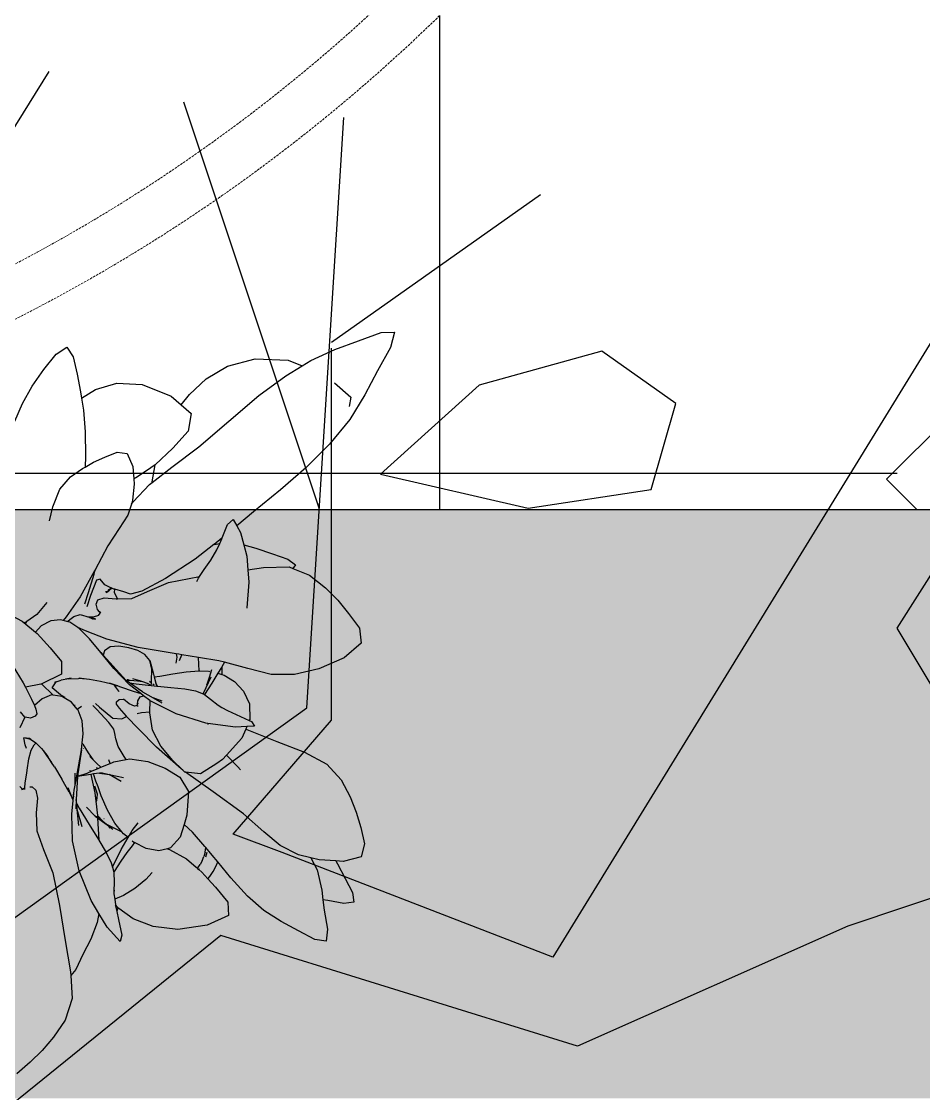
# Model space of a CAD drawing. Header units: millimetres. Extents: x -4865574 to 353735, y -2734656 to 279194.
# Drawn here: x -4838211 to -4837292, y -2673727 to -2672635 of the extents above; entities that cross this region are included whole.
import ezdxf

# ---------------------------------------------------------------- set-up
doc = ezdxf.new("R2010")
doc.units = ezdxf.units.MM
doc.linetypes.add('AM-Overhead', pattern=[3.5, 2.5, -1])
for name, color, linetype in [('+AT9 - Trees', 3, 'Continuous'), ('+AT9-Hardscape', 1, 'Continuous'), ('+AT9-Hatch', 8, 'Continuous')]:
    doc.layers.add(name, color=color, linetype=linetype)
doc.layers.add('STAIR-1', color=6, linetype='AM-Overhead', lineweight=9)

# ---------------------------------------------------------------- blocks, each defined once
blk = doc.blocks.new('T26')
at = {"color": 0, "linetype": 'Continuous'}
for points in [[(304.2, 2376.5), (60.8, 1984.8), (-121.7, 1251), (15.2, 969.6), (45.6, 1174.9), (623.6, 1589.4), (669.2, 2319.4)], [(638.8, 1836.5), (471.5, 2338.4)], [(654, 2041.9), (912.6, 2224.4)], [(1414.5, 2072.3), (927.8, 1281.4), (593.2, 1410.7), (532.3, 1433.5), (654, 1574.2), (654, 2034.3)], [(1870.8, 1513.3), (1292.8, 1319.4), (958.2, 1171.1), (517.1, 1308), (121.7, 988.6), (152.1, 110.3), (866.9, 429.7), (1627.4, 1140.7), (1977.2, 1513.3)]]:
    blk.add_lwpolyline(points, dxfattribs=at)
for points in [[(988.6, 2030.5), (836.5, 1988.6), (714.8, 1878.4), (897.4, 1836.5), (1049.5, 1859.4), (1079.9, 1965.8)], [(1444.9, 1536.2), (1353.6, 1688.2), (1460.1, 1855.5), (1536.2, 1836.5), (1566.6, 1688.2)]]:
    blk.add_lwpolyline(points, close=True, dxfattribs=at)
blk = doc.blocks.new('plant1')
at = {"layer": '+AT9 - Trees'}
for p, q in [((326.7, 364.2), (350.6, 373.2)), ((350.6, 373.2), (373.7, 381.6)), ((373.7, 381.6), (387.5, 381.9)), ((387.5, 381.9), (383.2, 366.4)), ((42.7, 359.7), (53.6, 366.6)), ((53.6, 366.6), (60, 356.9)), ((302.1, 353), (326.7, 364.2)), ((383.2, 366.4), (370.1, 342.7)), ((30.1, 343.9), (42.7, 359.7)), ((60, 356.9), (64, 339)), ((217.4, 347.2), (245.5, 354.9)), ((245.5, 354.9), (279.1, 353.3)), ((279.1, 353.3), (293.2, 347.6)), ((293.2, 347.6), (302.1, 353)), ((18.3, 326.8), (30.1, 343.9)), ((64, 339), (67.5, 321.1)), ((195.6, 334.4), (217.4, 347.2)), ((276.7, 337.6), (293.2, 347.6)), ((370.1, 342.7), (357.2, 318.1)), ((82.7, 323.6), (104.4, 329.9)), ((104.4, 329.9), (130.4, 328.7)), ((130.4, 328.7), (160, 316.7)), ((178.6, 318.6), (195.6, 334.4)), ((249.2, 317.3), (276.7, 337.6)), ((326.3, 330.2), (342.9, 315.9)), ((8.4, 309.2), (18.3, 326.8)), ((67.5, 321.1), (68.6, 314.8)), ((68.6, 314.8), (82.7, 323.6)), ((170, 307.8), (178.6, 318.6)), ((218.6, 291.3), (249.2, 317.3)), ((357.2, 318.1), (341.8, 293)), ((0.7, 291.3), (8.4, 309.2)), ((68.6, 314.8), (70.7, 302.4)), ((160, 316.7), (170, 307.8)), ((170, 307.8), (180.1, 299)), ((342.9, 315.9), (341.2, 306.3)), ((70.7, 302.4), (72.4, 280.4)), ((180.1, 299), (177.3, 281.2)), ((187.9, 265.3), (218.6, 291.3)), ((341.8, 293), (321.2, 267.8)), ((72.4, 280.4), (72.7, 255.6)), ((177.3, 281.2), (161.7, 263.8)), ((161.7, 263.8), (143.7, 246.9)), ((160.4, 244.6), (187.9, 265.3)), ((321.2, 267.8), (297.1, 243.7)), ((72.7, 255.6), (72.1, 244.6)), ((80.9, 249.5), (92.4, 254.6)), ((92.4, 254.6), (104.7, 259.6)), ((104.7, 259.6), (115.1, 258.4)), ((115.1, 258.4), (120.7, 245.2)), ((57.3, 234.5), (69.5, 243.1)), ((69.5, 243.1), (72.1, 244.6)), ((72.1, 244.6), (80.9, 249.5)), ((120.7, 245.2), (121.7, 232.6)), ((134.7, 240.8), (123.9, 233.4)), ((143.5, 246.8), (134.7, 240.8)), ((134.7, 240.8), (134.9, 240.8)), ((140.4, 228.9), (160.4, 244.6)), ((140.5, 229.5), (143.5, 246.8)), ((143.7, 246.9), (143.5, 246.8)), ((297.1, 243.7), (271.3, 221.5)), ((46.6, 222), (57.3, 234.5)), ((123.9, 233.4), (121.7, 232.6)), ((121.7, 232.6), (122.2, 227)), ((140.4, 228.9), (140.5, 229.5)), ((39.4, 204.1), (46.6, 222)), ((122.2, 227), (120.6, 210.7)), ((121.1, 209.1), (137.7, 226.8)), ((137.7, 226.8), (140.4, 228.9)), ((271.3, 221.5), (243.8, 199)), ((120.6, 210.7), (119.3, 206.9)), ((119.3, 206.9), (121.1, 209.1)), ((35.8, 189.8), (39.4, 204.1)), ((119.3, 206.9), (115.6, 195.7)), ((243.8, 199), (226.7, 184.7)), ((115.6, 195.7), (106.9, 181.8)), ((212, 172.4), (217.2, 185.9)), ((217.2, 185.9), (223.1, 191.2)), ((223.1, 191.2), (226.7, 184.7)), ((106.9, 181.8), (95.3, 164.3)), ((226.7, 184.7), (230.6, 177.8)), ((230.6, 177.8), (233.8, 165.3)), ((95.3, 164.3), (82.3, 139.9)), ((203.5, 165.7), (184.3, 150.6)), ((203.6, 165.8), (203.5, 165.7)), ((203.5, 165.7), (203.6, 165.7)), ((211.5, 172), (203.6, 165.8)), ((203.6, 165.7), (209.3, 166.6)), ((203.6, 165.7), (203.6, 165.8)), ((206.3, 160.3), (209.3, 166.6)), ((209.3, 166.6), (211.5, 171.3)), ((212, 172.4), (211.5, 172)), ((211.5, 171.3), (211.9, 172.2)), ((211.5, 171.3), (211.5, 172)), ((211.9, 172.2), (212, 172.4)), ((233.8, 165.3), (246.3, 162)), ((233.8, 165.3), (236.8, 153.9)), ((200.2, 149.8), (206.3, 160.3)), ((236.8, 153.9), (238, 139.8)), ((246.3, 162), (263, 156)), ((263, 156), (278.7, 150.8)), ((184.3, 150.6), (154, 130.9)), ((193.5, 140.3), (200.2, 149.8)), ((238, 139.8), (254, 142.3)), ((254, 142.3), (280, 142.8)), ((278.7, 150.8), (286.7, 144.9)), ((280, 142.8), (283.9, 141.2)), ((286.7, 144.9), (283.9, 141.2)), ((81.8, 138.9), (67.3, 112.5)), ((75.8, 116.8), (81.3, 135.3)), ((81.3, 135.3), (82.3, 139.9)), ((82.3, 139.9), (81.8, 138.9)), ((157.3, 127.1), (188.7, 133)), ((186.1, 127.9), (187.6, 131.4)), ((187.6, 131.4), (188.7, 133)), ((188.7, 133), (193.5, 140.3)), ((238, 139.8), (239, 127.4)), ((283.9, 141.2), (300.9, 134.4)), ((300.9, 134.4), (317.2, 121.5)), ((83.8, 129.4), (77.7, 113.7)), ((87.5, 130.4), (83.8, 129.4)), ((92.2, 124.5), (87.5, 130.4)), ((98.5, 121.6), (92.2, 124.5)), ((97.3, 120.3), (96.1, 119.4)), ((99.5, 121.1), (96.2, 118.5)), ((97.3, 120.3), (98.6, 121.6)), ((98.5, 121.6), (97.3, 120.3)), ((98.6, 121.6), (98.5, 121.6)), ((99.5, 121.1), (98.6, 121.6)), ((101.5, 120.3), (99.5, 121.1)), ((102.4, 120), (101.5, 120.3)), ((154, 130.9), (129.9, 118.1)), ((135.9, 117.9), (157.3, 127.1)), ((239, 127.4), (237, 101.3)), ((317.2, 121.5), (329.7, 108.9)), ((67.3, 112.5), (52.9, 91.9)), ((71.9, 105.3), (75.8, 116.8)), ((77.7, 113.7), (73.8, 102.3)), ((83.4, 105), (85.1, 109.4)), ((85.1, 109.4), (91.5, 111.4)), ((91.5, 111.4), (104, 110.2)), ((96.2, 118.5), (92.5, 117.2)), ((93.6, 116.9), (96.2, 118.5)), ((96.1, 119.4), (95.7, 119.2)), ((102.1, 116.9), (102.4, 120)), ((105.1, 110.2), (102.1, 116.9)), ((111.5, 117.3), (102.4, 120)), ((104, 110.2), (105.1, 110.2)), ((105.1, 110.2), (119.7, 110.6)), ((118.4, 115.1), (111.5, 117.3)), ((129.9, 118.1), (118.4, 115.1)), ((119.7, 110.6), (135.9, 117.9)), ((33.1, 106.7), (23, 94.3)), ((84.8, 99.3), (83.4, 105)), ((87, 97.1), (84.8, 99.3)), ((237, 101.3), (236.8, 100.9)), ((329.7, 108.9), (340.5, 95.5)), ((-8.7, 96.3), (8.1, 87.6)), ((8.1, 87.6), (10.2, 85.9)), ((23, 94.3), (12.7, 87.1)), ((37.3, 87.8), (27.5, 82.8)), ((47, 89), (37.3, 87.8)), ((49.8, 88.2), (47, 89)), ((52.9, 91.9), (49.8, 88.2)), ((54.9, 86.9), (49.8, 88.2)), ((54.5, 87.6), (56.7, 89.2)), ((54.9, 86.9), (54.5, 87.6)), ((56.7, 89.2), (60.8, 92.4)), ((60.8, 92.4), (67.3, 94.2)), ((67.3, 94.2), (76.4, 91.8)), ((76.7, 91.7), (75.1, 91.8)), ((76.7, 91.7), (76.4, 91.8)), ((76.6, 91.4), (77.6, 91.1)), ((80.3, 91.5), (76.7, 91.7)), ((77.4, 91.2), (77.6, 91.1)), ((83, 89.6), (77.5, 91.4)), ((77.6, 91.1), (79.2, 90.7)), ((77.6, 91.1), (80.5, 89.6)), ((79.2, 90.7), (82.8, 89.6)), ((85.8, 93.3), (80.3, 91.5)), ((85.8, 93.3), (87.5, 95.8)), ((87.9, 96.3), (86.9, 97.4)), ((87, 97.1), (86.9, 97.4)), ((87.5, 95.8), (87, 97.1)), ((87.9, 96.3), (87, 97.1)), ((87.5, 95.8), (87.9, 96.3)), ((87.9, 96.3), (88.3, 97)), ((87.9, 96.3), (87.9, 96.3)), ((340.5, 95.5), (351.6, 80.5)), ((12.4, 86.8), (10.2, 85.9)), ((10.2, 85.9), (11.7, 84.6)), ((11.7, 84.6), (11.9, 85.6)), ((11.7, 84.6), (19.6, 77.9)), ((11.9, 85.6), (12.7, 87.1)), ((12.7, 87.1), (12.4, 86.8)), ((19.7, 78), (19.6, 77.9)), ((19.6, 77.9), (21.6, 76.3)), ((27.5, 82.8), (21.6, 76.3)), ((56.7, 86.4), (54.9, 86.9)), ((64.7, 81), (56.7, 86.4)), ((72.5, 77.6), (64.7, 81)), ((66.4, 79.9), (64.7, 81)), ((76.8, 69.5), (66.4, 79.9)), ((94.4, 69.4), (72.5, 77.6)), ((351.6, 80.5), (353.5, 65)), ((21.6, 76.3), (23.2, 74.9)), ((23.2, 74.9), (36.5, 60.4)), ((88.3, 55.6), (76.8, 69.5)), ((126.2, 60.6), (94.4, 69.4)), ((36.5, 60.4), (48.2, 46.4)), ((101.6, 39.4), (88.3, 55.6)), ((88.3, 55.6), (90.7, 52.9)), ((92.1, 57.3), (90.7, 52.9)), ((97.6, 61.4), (92.1, 57.3)), ((106.6, 62.1), (97.6, 61.4)), ((116.7, 60.4), (106.6, 62.1)), ((125.8, 57.7), (116.7, 60.4)), ((133.2, 53.5), (125.8, 57.7)), ((164.8, 54.3), (126.2, 60.6)), ((353.5, 65), (336.3, 50.3)), ((-5.9, 49.3), (9, 24.7)), ((48.2, 46.4), (48.3, 33.7)), ((90.7, 52.9), (114.1, 27.1)), ((138, 47.5), (133.2, 53.5)), ((140.3, 38.8), (138, 47.5)), ((138, 47.5), (141.4, 34.8)), ((165.7, 50.9), (164.6, 44.7)), ((164.8, 54.3), (165.7, 50.9)), ((167.7, 53.9), (164.8, 54.3)), ((170.9, 53.3), (167.7, 53.9)), ((168.4, 47.6), (170.9, 53.3)), ((187.8, 50.6), (170.9, 53.3)), ((188.2, 43.7), (187.8, 50.6)), ((208.5, 47.3), (187.8, 50.6)), ((188.4, 37), (188.2, 43.7)), ((214.2, 45.8), (208.5, 47.3)), ((214.2, 45.8), (211.5, 41.1)), ((238, 39.3), (214.2, 45.8)), ((336.3, 50.3), (310.3, 38.9)), ((48.3, 33.7), (28, 23.7)), ((117.5, 22.6), (101.6, 39.4)), ((140, 26.4), (140.3, 38.8)), ((140.3, 38.8), (141.4, 34.8)), ((141.4, 34.8), (142.5, 30.9)), ((148.4, 31.6), (161.5, 33.9)), ((161.5, 33.9), (175.2, 36)), ((175.2, 36), (188.4, 37)), ((188.4, 37), (189, 37.1)), ((189, 37.1), (197.8, 36.5)), ((198.3, 36.5), (198.8, 36.4)), ((201, 38), (198.6, 30.2)), ((207.5, 34.6), (201.2, 24.5)), ((211.1, 40.4), (207.5, 34.6)), ((207.5, 34.6), (211.5, 33.4)), ((211.5, 41.1), (211.1, 40.4)), ((211.5, 41.1), (211.5, 33.4)), ((211.5, 33.4), (213.9, 32.7)), ((261.7, 33.4), (238, 39.3)), ((285.6, 33.3), (261.7, 33.4)), ((310.3, 38.9), (285.6, 33.3)), ((9, 24.7), (11.3, 20.3)), ((27, 23.3), (11.3, 20.3)), ((28, 23.7), (27, 23.3)), ((28, 23.7), (28.1, 23.4)), ((28.1, 23.4), (39.4, 12.5)), ((38.6, 19.8), (42.7, 25.7)), ((41.5, 25.3), (41.4, 25.1)), ((42.7, 25.7), (41.5, 25.3)), ((42.7, 25.7), (47.8, 27.6)), ((42.7, 25.7), (42.7, 25.7)), ((55.7, 28.9), (47.8, 27.6)), ((52.2, 29), (57.9, 29.7)), ((55.7, 28.9), (65.6, 29.1)), ((73.6, 28.6), (65.6, 29.1)), ((73.6, 28.6), (66.3, 29.5)), ((76.6, 28.2), (73.6, 28.6)), ((87.8, 26), (76.6, 28.2)), ((99.4, 23.3), (87.8, 26)), ((96.6, 24.8), (105.5, 21.7)), ((101.5, 22.8), (99.4, 23.3)), ((101.5, 22.8), (102.1, 22.3)), ((101.8, 22.7), (101.5, 22.8)), ((102.1, 22.3), (101.8, 22.7)), ((102, 22.6), (101.8, 22.7)), ((102.7, 21.8), (102, 22.6)), ((103, 22.4), (102, 22.6)), ((102.6, 21.6), (102.1, 22.3)), ((102.1, 22.3), (102.7, 21.8)), ((103, 22.4), (102.7, 21.8)), ((102.8, 21.8), (103.2, 22.3)), ((103.2, 22.3), (103, 22.4)), ((105.5, 21.7), (103.2, 22.3)), ((114.9, 27.2), (114.1, 27.1)), ((114.1, 27.1), (114.2, 27)), ((117.4, 24.7), (114.2, 27)), ((118.2, 27.2), (114.9, 27.2)), ((115, 28.1), (116.4, 28.3)), ((117.4, 24.7), (124.1, 23.9)), ((130.6, 15.6), (117.4, 24.7)), ((128.8, 13.8), (117.5, 22.6)), ((125.7, 26.6), (118.2, 27.2)), ((128.1, 26.8), (120.7, 28.7)), ((124.1, 23.9), (139.6, 22.1)), ((131.1, 25.7), (125.7, 26.6)), ((131.1, 25.7), (128.1, 26.8)), ((135.9, 24), (131.1, 25.7)), ((139.6, 22.2), (135.9, 24)), ((139.8, 24.5), (137.9, 26)), ((139.6, 22.2), (139.8, 24.5)), ((139.6, 22.1), (139.6, 22.2)), ((139.6, 22.1), (142.7, 21.8)), ((139.8, 24.5), (140, 26.4)), ((142.4, 22.3), (141.2, 23.3)), ((142.5, 30.9), (148.4, 31.6)), ((142.5, 30.9), (144.3, 24.3)), ((145.9, 21.5), (144.3, 24.3)), ((144.5, 23.6), (144.3, 24.3)), ((145.7, 21.5), (144.5, 23.6)), ((145.8, 21.5), (144.5, 23.6)), ((144.5, 23.6), (145.1, 21.5)), ((201.2, 24.5), (193.7, 12.9)), ((195.5, 19.9), (200.7, 30.9)), ((196.2, 22.8), (196.3, 23)), ((198.6, 30.2), (196.3, 23)), ((213.9, 32.7), (224.4, 26.1)), ((224.4, 26.1), (233.7, 16.4)), ((11.3, 20.3), (17.7, 8.1)), ((38, 12.5), (28.4, 8.5)), ((39.7, 12.2), (38, 12.5)), ((47, 12.7), (38.6, 19.8)), ((39.4, 12.5), (39.7, 12.2)), ((48.6, 10.7), (39.7, 12.2)), ((51.8, 9.9), (47, 12.7)), ((102.6, 21.6), (102.8, 21.8)), ((102.7, 21.8), (102.6, 21.6)), ((106.5, 16.2), (102.6, 21.6)), ((102.8, 21.8), (102.7, 21.8)), ((102.9, 21.6), (102.8, 21.8)), ((102.9, 21.6), (103.9, 21.2)), ((105.5, 21.7), (108.3, 20.8)), ((106.9, 15.8), (106.5, 16.2)), ((108.3, 20.8), (121.2, 16.4)), ((121.2, 16.4), (128.8, 13.8)), ((128.2, 10.4), (131.6, 11.6)), ((131.6, 11.6), (128.8, 13.8)), ((130.6, 15.6), (141.5, 9.4)), ((138, 6.6), (131.6, 11.6)), ((142.7, 21.8), (145.1, 21.5)), ((145.1, 21.5), (145.7, 21.5)), ((145.7, 21.5), (145.8, 21.5)), ((145.8, 21.5), (145.9, 21.5)), ((145.9, 21.5), (159.6, 20.1)), ((159.6, 20.1), (173.9, 18.6)), ((173.9, 18.6), (184.5, 16.7)), ((184.5, 16.7), (192.4, 13.7)), ((192.4, 13.7), (195.5, 19.9)), ((192.4, 13.7), (192.8, 13.5)), ((192.8, 13.5), (193.7, 12.9)), ((193.7, 12.9), (200.1, 8.1)), ((233.7, 16.4), (239.6, 3.5)), ((17.7, 8.1), (20.5, 1.5)), ((28.4, 8.5), (20.5, 1.5)), ((20.5, 1.5), (21.9, -2)), ((50.7, 9.5), (48.6, 10.7)), ((58.3, 5), (50.7, 9.5)), ((61.2, 1.5), (58.3, 5)), ((61.9, 1.6), (61.2, 1.5)), ((64.2, -2), (61.2, 1.5)), ((62, 1.6), (61.9, 1.6)), ((62, 1.6), (62.1, 1.7)), ((64.2, -2), (68.4, 1.1)), ((84, -2.3), (80.1, 1.7)), ((82.9, 3.7), (86.7, 0)), ((104.1, 3), (104.2, 5.3)), ((107.3, -1.2), (104.1, 3)), ((104.2, 5.3), (107, 7.7)), ((107, 7.7), (111.4, 8)), ((117.2, 3.2), (111.4, 8)), ((122.4, 0.9), (117.2, 3.2)), ((125.3, 1.8), (122.4, 0.9)), ((125, 1.1), (125, 1)), ((125.3, 1.8), (125.7, 2.7)), ((126, 2), (125.3, 1.8)), ((125.6, 0.6), (125.6, 1.1)), ((125.7, 2.7), (125.8, 6.5)), ((125.7, 2.7), (126.2, 4.3)), ((125.8, 6.5), (128.2, 10.4)), ((125.8, 0.7), (125.8, 1.1)), ((138.6, 6.3), (138, 6.6)), ((138.3, -4.8), (138.6, 6.3)), ((164.9, -6.9), (138.6, 6.3)), ((150.8, 6), (141.5, 9.4)), ((141.5, 9.4), (150.2, 4.5)), ((200.1, 8.1), (207.7, 1.9)), ((207.7, 1.9), (211.5, -0.2)), ((239.6, 3.5), (240, -12.6)), ((10.9, -10.1), (5.8, -21)), ((10.9, -10.1), (6.2, -4.8)), ((11, -10.2), (10.9, -10.1)), ((16.7, -11.1), (11, -10.2)), ((21.2, -9.2), (16.7, -11.1)), ((23, -6.9), (21.2, -9.2)), ((21.9, -2), (23, -6.9)), ((65.1, -3.2), (64.2, -2)), ((69.1, -13.9), (65.1, -3.2)), ((96.5, -15.6), (84, -2.3)), ((86.7, 0), (100.6, -11.2)), ((114.3, -9.3), (107.3, -1.2)), ((109.6, -11.8), (114.4, -9.4)), ((114.4, -9.4), (114.3, -9.3)), ((126.5, -22.2), (114.4, -9.4)), ((125.3, -6.4), (129.7, -5.6)), ((129.7, -5.6), (138.3, -4.8)), ((138.2, -5.9), (138.3, -4.8)), ((141, -23.4), (138.2, -5.9)), ((195.1, -16.4), (164.9, -6.9)), ((211.5, -0.2), (211.5, -0.1)), ((211.5, -0.2), (217.2, -3.4)), ((217.2, -3.4), (239.5, -13.7)), ((70.1, -27.2), (69.1, -13.9)), ((101.5, -22.5), (96.5, -15.6)), ((100.6, -11.2), (109.6, -11.8)), ((197.4, -16.7), (195.1, -16.4)), ((197.4, -16.7), (197.4, -17.8)), ((225.4, -20.3), (197.4, -16.7)), ((236.9, -19.8), (225.4, -20.3)), ((236.9, -19.8), (235.8, -22.5)), ((244.7, -19.5), (236.9, -19.8)), ((240, -12.6), (239.5, -13.7)), ((239.5, -13.7), (241.7, -14.7)), ((241.7, -14.7), (244.7, -19.5)), ((15.4, -32.1), (9.9, -31.2)), ((11, -38.4), (9.9, -31.2)), ((16.5, -32.8), (9.9, -31.2)), ((16, -32.5), (15.4, -32.1)), ((16.8, -32.9), (15.4, -32.1)), ((69.2, -36.5), (70.1, -27.2)), ((102.5, -26.7), (101.5, -22.5)), ((103.4, -32.4), (102.5, -26.7)), ((106, -40.1), (103.4, -32.4)), ((144.9, -40.7), (126.5, -22.2)), ((149.5, -39.8), (141, -23.4)), ((231.9, -31.7), (216.3, -48.9)), ((235.8, -22.5), (231.9, -31.7)), ((235.8, -22.5), (236.9, -22.8)), ((236.9, -22.8), (267.6, -35)), ((12.5, -42.1), (11, -38.4)), ((21.9, -36.8), (16.5, -32.8)), ((17.1, -43.9), (20.3, -38.3)), ((20.3, -38.3), (21.9, -36.8)), ((22, -36.7), (21.5, -36.1)), ((21.9, -36.8), (22, -36.7)), ((22.6, -37.2), (21.9, -36.8)), ((22.6, -37.2), (22, -36.7)), ((27.6, -42.1), (22.6, -37.2)), ((27.6, -42.1), (29.3, -44.2)), ((68.6, -43.4), (64.8, -67.9)), ((65.1, -62.6), (68.6, -43.4)), ((68.6, -43.4), (69.2, -36.5)), ((69.8, -37.7), (69.2, -36.5)), ((69.8, -37.7), (75.3, -46.5)), ((70.5, -42.5), (70.4, -42.3)), ((112, -50.3), (106, -40.1)), ((170, -62.9), (144.9, -40.7)), ((161.4, -54.4), (149.5, -39.8)), ((267.6, -35), (295.8, -45.8)), ((13.2, -64.1), (15, -52.8)), ((15, -52.8), (17.1, -43.9)), ((29.3, -44.2), (32.7, -49.4)), ((29.3, -44.2), (34.2, -50.4)), ((32.7, -49.4), (38.1, -56.3)), ((38.1, -56.3), (34.2, -50.4)), ((75.3, -46.5), (80, -53.2)), ((77, -50.2), (80, -53.2)), ((80, -53.2), (84.1, -57.5)), ((97.7, -57.3), (96.2, -53.7)), ((101.5, -55.8), (114.1, -53.4)), ((114.1, -53.4), (112, -50.3)), ((114.1, -53.4), (117.9, -52.6)), ((117.9, -52.6), (136, -55.4)), ((171.7, -64.1), (161.4, -54.4)), ((212.3, -53.3), (206.3, -57.3)), ((216.3, -48.9), (212.3, -53.3)), ((216.3, -48.9), (227.7, -60.8)), ((295.8, -45.8), (318.6, -58)), ((12.7, -67.3), (13.2, -64.1)), ((41.1, -60.9), (38.1, -56.3)), ((41.1, -60.9), (48.4, -73.2)), ((62.1, -79.5), (65.1, -62.6)), ((65.1, -62.6), (64.8, -67.9)), ((74.3, -67.3), (79.5, -65)), ((77, -64.2), (77.3, -65.5)), ((79.5, -65), (79.3, -64.5)), ((79.5, -65), (85.4, -62.4)), ((83.5, -61.4), (85.4, -62.4)), ((88.2, -61.1), (84.1, -57.5)), ((85.4, -62.4), (86.9, -61.7)), ((86.9, -61.7), (88.2, -61.1)), ((88.2, -61.1), (97.7, -57.3)), ((97.7, -57.3), (100.2, -56.3)), ((100.2, -56.3), (101.5, -55.8)), ((136, -55.4), (153.7, -62.3)), ((153.7, -62.3), (168.8, -71.2)), ((171.7, -64.1), (170, -62.9)), ((173.8, -66.1), (171.7, -64.1)), ((206.3, -57.3), (189.9, -68)), ((227.7, -60.8), (230.4, -63.9)), ((318.6, -58), (333.1, -74)), ((11.1, -77), (12.7, -67.3)), ((12.1, -67.3), (12.3, -67.3)), ((12.7, -67.3), (12.3, -67.3)), ((55.9, -86.7), (48.4, -73.2)), ((62.1, -79.5), (61.9, -67.4)), ((64.6, -70.5), (63.2, -94)), ((77.9, -68.5), (64.6, -70.5)), ((64.7, -70.3), (64.6, -70.5)), ((64.7, -70.3), (74.3, -67.3)), ((64.8, -67.9), (64.7, -70.3)), ((80.7, -68.1), (77.9, -68.5)), ((77.9, -68.5), (82.2, -87.2)), ((86.7, -67.2), (80.7, -68.1)), ((83.2, -75.3), (80.7, -68.1)), ((85.4, -81.3), (83.2, -75.3)), ((89.4, -66.8), (86.7, -67.2)), ((86.7, -67.2), (96.6, -68.6)), ((89.4, -66.8), (98.5, -68.9)), ((108.8, -75.8), (96.6, -68.6)), ((96.6, -68.6), (98.5, -68.9)), ((98.5, -68.9), (111.3, -71.7)), ((168.8, -71.2), (177.4, -86)), ((174.6, -66.2), (173.8, -66.1)), ((202.5, -86.4), (174.6, -66.2)), ((189.9, -68), (174.6, -66.2)), ((333.1, -74), (342.1, -91.3)), ((8.2, -83.1), (5.7, -80.7)), ((7.5, -83.2), (8.2, -83.1)), ((8.3, -83.5), (7.5, -83.2)), ((7.6, -83.8), (8.3, -83.5)), ((7.8, -84), (8.6, -83.6)), ((8.2, -83.1), (9.4, -82.9)), ((8.5, -83.4), (8.2, -83.1)), ((8.3, -83.5), (8.5, -83.4)), ((8.6, -83.6), (8.3, -83.5)), ((8.5, -83.4), (9.4, -82.9)), ((8.7, -83.6), (8.5, -83.4)), ((8.7, -83.6), (8.6, -83.6)), ((8.7, -83.6), (10.8, -82.8)), ((8.8, -83.7), (8.7, -83.6)), ((9.4, -82.9), (10.8, -82.2)), ((9.4, -82.9), (10.8, -82.7)), ((10.8, -82.2), (11.1, -77)), ((10.8, -82.7), (10.8, -82.2)), ((10.8, -82.8), (10.8, -82.7)), ((10.8, -83.9), (10.8, -82.8)), ((15.8, -81.1), (18.1, -81.2)), ((18.1, -81.2), (22, -84.6)), ((22, -84.6), (23.7, -92.8)), ((58.9, -92.3), (54.8, -82.1)), ((55.9, -86.7), (58.9, -92.3)), ((60.5, -91.5), (61.2, -84.6)), ((61.2, -84.6), (62.1, -79.5)), ((84.8, -88.8), (82, -80.5)), ((82.2, -87.2), (83.1, -95.9)), ((88.7, -90.2), (85.4, -81.3)), ((177.4, -86), (176, -110)), ((233.6, -108.7), (202.5, -86.4)), ((23.7, -92.8), (22.4, -107.6)), ((58.5, -108.9), (60.1, -95.1)), ((60, -94.9), (58.9, -92.3)), ((59.9, -88.7), (60.5, -91.5)), ((60.1, -95.1), (60, -94.9)), ((60.1, -95.1), (60.5, -91.5)), ((63.2, -94), (62.6, -103.5)), ((63.6, -98.6), (63.2, -94)), ((83.1, -95.9), (84, -95.4)), ((83.1, -95.9), (84.7, -110.5)), ((84, -95.4), (84.8, -88.8)), ((95, -104.8), (88.7, -90.2)), ((342.1, -91.3), (348.3, -107.1)), ((22.4, -107.6), (22.9, -126)), ((59.4, -136.1), (58.5, -108.9)), ((63.6, -98.6), (66.2, -103)), ((64.2, -104.1), (63.6, -98.6)), ((69.1, -121.9), (64.2, -104.1)), ((65.8, -120.5), (64.2, -104.1)), ((66.2, -103), (76.4, -119.6)), ((73.7, -101.9), (82.4, -110.9)), ((102.5, -118.1), (95, -104.8)), ((254.3, -126.9), (233.6, -108.7)), ((348.3, -107.1), (353, -122.6)), ((76.4, -119.6), (85.8, -134.8)), ((82.4, -110.9), (84.9, -112.6)), ((84.9, -112.7), (82.4, -110.9)), ((84.7, -110.5), (90.1, -116)), ((84.7, -110.5), (84.7, -110.8)), ((86.3, -112.6), (84.7, -110.8)), ((84.7, -110.8), (84.7, -110.9)), ((86.3, -112.6), (84.7, -110.9)), ((84.7, -110.9), (84.8, -111.5)), ((84.8, -111.5), (84.8, -111.7)), ((84.8, -112.5), (84.9, -112.6)), ((84.9, -112.6), (93.8, -119.1)), ((84.9, -112.7), (86.3, -135.5)), ((100.6, -124.5), (84.9, -112.7)), ((90.1, -116), (94, -119.2)), ((91.6, -113.8), (91.4, -113.8)), ((93.8, -119.1), (94, -119.2)), ((94, -119.2), (107.4, -126.1)), ((109.7, -127), (102.5, -118.1)), ((120.3, -125.8), (126.3, -118)), ((173, -119.5), (169, -132.3)), ((176, -110), (173, -119.5)), ((181.7, -127.4), (173, -119.5)), ((22.9, -126), (29.9, -145)), ((97.1, -123.1), (96.4, -123.2)), ((107.4, -126.1), (109.7, -127)), ((111.4, -129.1), (109.7, -127)), ((116.1, -132.9), (111.4, -129.1)), ((116.1, -132.9), (120.3, -125.8)), ((194.2, -142.1), (181.7, -127.4)), ((270.9, -140.9), (254.3, -126.9)), ((353, -122.6), (357, -139.3)), ((66.3, -166.7), (59.4, -136.1)), ((85.8, -134.8), (86.3, -135.5)), ((86.3, -135.5), (86.3, -135.5)), ((86.3, -135.5), (93.6, -147.9)), ((108.8, -145.1), (116.1, -132.9)), ((120.1, -141.2), (114.7, -148)), ((122.5, -138), (120.1, -141.2)), ((122, -137.8), (120.3, -136.4)), ((122.5, -138), (122, -137.8)), ((134.5, -144), (122.5, -138)), ((169, -132.3), (159.2, -143.4)), ((289.5, -150.4), (270.9, -140.9)), ((357, -139.3), (353.4, -152.4)), ((29.9, -145), (39.3, -168.9)), ((93.6, -147.9), (98.8, -158.5)), ((100, -163.1), (108.8, -145.1)), ((114.7, -148), (108.5, -156.8)), ((147.3, -146.4), (134.5, -144)), ((156.1, -144.2), (147.3, -146.4)), ((159.2, -143.4), (156.1, -144.2)), ((156.1, -144.2), (158.2, -145)), ((158.2, -145), (175.5, -154.5)), ((191.6, -156.4), (193.2, -152.3)), ((194.4, -147.8), (193.2, -152.3)), ((195.1, -143), (194.2, -142.1)), ((194.4, -147.8), (195.1, -143)), ((196.1, -148.2), (194.8, -152.9)), ((201.7, -150.8), (195.1, -143)), ((207.3, -157.7), (201.7, -150.8)), ((302.3, -153.5), (289.5, -150.4)), ((353.4, -152.4), (335, -157.1)), ((98.8, -158.5), (100, -163.1)), ((100, -163.1), (101.4, -168.1)), ((108.5, -156.8), (101.8, -167.4)), ((175.5, -154.5), (185.5, -163.1)), ((185.5, -163.1), (186.7, -164.2)), ((187.1, -163.7), (186.7, -164.2)), ((187.1, -163.7), (189.5, -160.2)), ((191.6, -156.4), (189.5, -160.2)), ((202.6, -167.3), (205.6, -161.7)), ((205.6, -161.7), (207.3, -157.7)), ((220.5, -174), (207.3, -157.7)), ((302.3, -153.5), (308.5, -165.8)), ((310.7, -155.6), (302.3, -153.5)), ((327.5, -156.6), (310.7, -155.6)), ((327.5, -156.6), (329.4, -159.5)), ((335, -157.1), (327.5, -156.6)), ((329.4, -159.5), (337.3, -174.4)), ((39.3, -168.9), (46.1, -201.9)), ((78.4, -197.1), (66.3, -166.7)), ((101.8, -167.4), (101.4, -168.1)), ((101.4, -168.1), (101.4, -168.2)), ((101.4, -168.2), (101.7, -178.7)), ((140.6, -168.6), (133.9, -175.6)), ((186.7, -164.2), (188, -165.4)), ((188.5, -164.8), (188, -165.4)), ((188, -165.4), (191.1, -168)), ((191.1, -168), (197.2, -174.8)), ((197.2, -174.8), (199.1, -172.6)), ((199.1, -172.6), (202.6, -167.3)), ((237.6, -192.6), (220.5, -174)), ((308.5, -165.8), (313.3, -186.6)), ((337.3, -174.4), (344.7, -188.9)), ((101.7, -178.8), (101.6, -186.8)), ((101.7, -178.7), (101.7, -178.8)), ((101.7, -178.8), (101.9, -178.8)), ((122.7, -184.7), (111.3, -191.9)), ((133.9, -175.6), (122.7, -184.7)), ((197.2, -174.8), (205.2, -183.5)), ((205.2, -183.5), (217.6, -198.7)), ((101.6, -186.8), (102.5, -186.8)), ((101.6, -186.8), (101.6, -190)), ((101.6, -190), (102.4, -195.6)), ((111.3, -191.9), (102.4, -195.6)), ((102.4, -195.6), (103.2, -201.3)), ((254.2, -207.1), (237.6, -192.6)), ((313.3, -186.6), (314.5, -196.2)), ((319.5, -196.9), (314.5, -196.2)), ((314.5, -196.2), (315.7, -206.7)), ((344.7, -188.9), (346.1, -198.7)), ((46.1, -201.9), (51.7, -237.6)), ((86.3, -210.1), (78.4, -197.1)), ((105.7, -204.1), (103.2, -201.3)), ((103.2, -201.3), (103.3, -202.4)), ((103.3, -202.4), (104.5, -208.2)), ((105.3, -205.4), (104.5, -208.2)), ((105.7, -204.1), (105.3, -205.4)), ((106.7, -205.1), (105.7, -204.1)), ((121.3, -215.7), (106.7, -205.1)), ((217.6, -198.7), (218.2, -212.1)), ((271.8, -218.3), (254.2, -207.1)), ((315.7, -206.7), (319, -226.1)), ((335.8, -199.9), (319.5, -196.9)), ((346.1, -198.7), (335.8, -199.9)), ((86.3, -210.1), (84.6, -219.5)), ((94.8, -224.1), (86.3, -210.1)), ((104.5, -208.2), (106.2, -216.2)), ((106.2, -216.2), (109.7, -232.2)), ((141.4, -223.6), (121.3, -215.7)), ((218.2, -212.1), (196.7, -222.1)), ((289.5, -227.7), (271.8, -218.3)), ((84.6, -219.5), (77.9, -236.4)), ((107.9, -238.7), (94.8, -224.1)), ((166.6, -226.6), (141.4, -223.6)), ((196.7, -222.1), (166.6, -226.6)), ((306.3, -236.6), (289.5, -227.7)), ((319, -226.1), (317.7, -238.3)), ((51.7, -237.6), (57.4, -269.6)), ((77.9, -236.4), (70, -251.9)), ((109.7, -232.2), (107.9, -238.7)), ((317.7, -238.3), (306.3, -236.6)), ((70, -251.9), (62.9, -267.2)), ((57.4, -269.6), (57.6, -273.2)), ((62.9, -267.2), (57.6, -273.2)), ((57.6, -273.2), (58.9, -296.9)), ((58.9, -296.9), (51.7, -318.7)), ((51.7, -318.7), (40.1, -336)), ((40.1, -336), (28.6, -349.6)), ((28.6, -349.6), (16.3, -361.5)), ((16.3, -361.5), (2.5, -373.5))]:
    blk.add_line(p, q, dxfattribs=at)

msp = doc.modelspace()

# ---------------------------------------------------------------- hatches: boundary and pattern name
at = {"layer": '+AT9-Hatch'}
h = msp.add_hatch(dxfattribs=at)
h.set_pattern_fill('CTYSQMK2', color=8, scale=2, angle=90)
h.set_pattern_definition([(90, (9e-15, 143.7), (-609.6, 609.6), [931.82948, -287.37052]), (180, (-143.7, 9e-15), (-609.6, -609.6), [931.82948, -287.37052]), (135, (-609.6, 465.9), (-609.60134, -609.60134), [203.2, -658.90648]), (405, (-609.6, 465.9), (-609.60134, 609.60134), [203.2, -658.90648]), (135, (-465.9, 609.6), (-609.60134, -609.60134), [203.2, -658.90648]), (405, (-753.3, 609.6), (-609.60134, 609.60134), [203.2, -658.90648])])
h.paths.add_polyline_path([(-4841253.6, -2670527.1), (-4841253.6, -2670577.1), (-4841253.6, -2671727.1), (-4841253.6, -2671777.1), (-4841253.6, -2672927.1), (-4841253.6, -2672977.1), (-4841253.6, -2673132.1), (-4822653.6, -2673132.1), (-4822653.6, -2672397.1), (-4822653.6, -2672347.1), (-4822653.6, -2671197.1), (-4822653.6, -2671147.1), (-4822653.6, -2669997.1), (-4822653.6, -2669947.1), (-4822653.6, -2668797.1), (-4822653.6, -2668747.1), (-4822653.6, -2666527.7), (-4841380.2, -2666527.7), (-4841253.6, -2669327.1), (-4841253.6, -2669377.1), (-4841322.6, -2669377.1), (-4841322.6, -2670527.1)])
edge = h.paths.add_edge_path(flags=16)
edge.add_spline(control_points=[(-4840332.7, -2670233.8), (-4840264.1, -2670154.2), (-4840112.6, -2670007.6), (-4839849.5, -2669831.8), (-4839559.3, -2669706), (-4839251.2, -2669634.2), (-4838935.2, -2669618.7), (-4838621.5, -2669660.1), (-4838320.4, -2669757), (-4838041.4, -2669906.2), (-4837793.7, -2670102.9), (-4837585.2, -2670340.9), (-4837422.7, -2670612.3), (-4837311.5, -2670908.5), (-4837255, -2671219.8), (-4837255.3, -2671536.1), (-4837312.1, -2671847.3), (-4837423.8, -2672143.3), (-4837586.7, -2672414.5), (-4837795.5, -2672652.2), (-4838043.5, -2672848.6), (-4838229.6, -2672947.8), (-4838326.3, -2672988.7)], knot_values=[1.896909, 1.896909, 1.896909, 1.896909, 2.076953, 2.256997, 2.437041, 2.617085, 2.797128, 2.977172, 3.157216, 3.33726, 3.517304, 3.697348, 3.877392, 4.057436, 4.23748, 4.417524, 4.597568, 4.777611, 4.957655, 5.137699, 5.317743, 5.497787, 5.497787, 5.497787, 5.497787], degree=3, periodic=0)
edge.add_line((-4838326.3, -2672988.7), (-4838359.8, -2672948.5))
edge.add_arc((-4839007.5, -2671376.7), 1700, 285.8202, 292.3971, ccw=False)
edge.add_arc((-4839007.5, -2671376.7), 1700, 284.3383, 285.8202, ccw=False)
edge.add_line((-4838574.9, -2673019.4), (-4838587.4, -2672971.9))
edge.add_spline(control_points=[(-4838587.4, -2672971.9), (-4838612.4, -2672978.5), (-4838728.8, -2673006.3), (-4838866.1, -2673023.5), (-4838978.1, -2673026.2), (-4838996.2, -2673026.3)], knot_values=[1.503934, 1.503934, 1.503934, 1.503934, 1.550862, 1.721628, 1.75459, 1.75459, 1.75459, 1.75459], degree=3, periodic=0)
edge.add_spline(control_points=[(-4838996.2, -2673026.3), (-4839072, -2673026.8), (-4839209.9, -2673018.2), (-4839345.5, -2672992.5), (-4839405.7, -2672977.5)], knot_values=[1.253278, 1.253278, 1.253278, 1.253278, 1.391083, 1.503934, 1.503934, 1.503934, 1.503934], degree=3, periodic=0)
edge.add_line((-4839405.7, -2672977.5), (-4839414.3, -2673011.8))
edge.add_arc((-4839007.5, -2671376.7), 1700, 256.164, 256.7434)
edge.add_arc((-4839007.5, -2671376.7), 1700, 257.1894, 258.2285)
edge.add_line((-4839346, -2673038.9), (-4839414.3, -2673011.8))
edge.add_arc((-4839007.5, -2671376.7), 1700, 255.2119, 256.164, ccw=False)
edge.add_arc((-4839007.5, -2671376.7), 1700, 248.7552, 255.2119, ccw=False)
edge.add_arc((-4839007.5, -2671376.7), 1700, 247.2782, 248.7552, ccw=False)
edge.add_arc((-4839007.5, -2671376.7), 1700, 240.781, 247.2782, ccw=False)
edge.add_line((-4839839.3, -2672859.3), (-4839863.7, -2672902.9))
edge.add_spline(control_points=[(-4839863.7, -2672902.9), (-4839953.8, -2672852.4), (-4840039.5, -2672793.8), (-4840119.3, -2672728.2)], knot_values=[7.091892, 7.091892, 7.091892, 7.091892, 7.269014, 7.269014, 7.269014, 7.269014], degree=3, periodic=0)
edge.add_spline(control_points=[(-4840128.2, -2672720.8), (-4840204.6, -2672657.1), (-4840349.2, -2672513.9), (-4840467, -2672347.9), (-4840519, -2672258.6)], knot_values=[6.737646, 6.737646, 6.737646, 6.737646, 6.908139, 7.085262, 7.085262, 7.085262, 7.085262], degree=3, periodic=0)
edge.add_spline(control_points=[(-4840519, -2672258.6), (-4840571.1, -2672169.4), (-4840615.2, -2672075.5), (-4840650.8, -2671978.5)], knot_values=[6.560523, 6.560523, 6.560523, 6.560523, 6.737646, 6.737646, 6.737646, 6.737646], degree=3, periodic=0)
edge.add_spline(control_points=[(-4840650.8, -2671978.5), (-4840686.3, -2671881.5), (-4840728.5, -2671724.6), (-4840748.4, -2671563.9), (-4840752.7, -2671505.6)], knot_values=[6.283185, 6.283185, 6.283185, 6.283185, 6.460308, 6.560523, 6.560523, 6.560523, 6.560523], degree=3, periodic=0)
edge.add_spline(control_points=[(-4840752.7, -2671505.6), (-4840756.1, -2671460.8), (-4840761.3, -2671312.6), (-4840738.2, -2671061.2), (-4840655.5, -2670761.2), (-4840521.3, -2670480.5), (-4840400.2, -2670312), (-4840332.7, -2670233.8)], knot_values=[5.497787, 5.497787, 5.497787, 5.497787, 5.574695, 5.751817, 5.92894, 6.106063, 6.283185, 6.283185, 6.283185, 6.283185], degree=3, periodic=0)
h.paths.add_polyline_path([(-4839327, -2673046.4), (-4839311.5, -2673063.3), (-4839354.3, -2673041, -0.004534), (-4839397.3, -2673031.4, -0.002528), (-4839414.3, -2673011.8), (-4839345.1, -2673042.9, 0.002724), (-4839327, -2673046.4)], flags=16)
h.paths.add_polyline_path([(-4840527.2, -2670671.5), (-4839806.2, -2670671.5), (-4839806.2, -2671511.5), (-4840527.2, -2671511.5)], flags=0)
edge = h.paths.add_edge_path(flags=0)
edge.add_spline(control_points=[(-4840111.7, -2672534.1), (-4840150.4, -2672497.1), (-4840242.5, -2672400), (-4840321.8, -2672292), (-4840364.3, -2672224)], knot_values=[1.253278, 1.253278, 1.253278, 1.253278, 1.353541, 1.503934, 1.503934, 1.503934, 1.503934], degree=3, periodic=0)
edge.add_spline(control_points=[(-4840364.3, -2672224), (-4840357.2, -2672235.3), (-4840301.1, -2672322.8), (-4840218, -2672428), (-4840133.2, -2672513.5), (-4840111.7, -2672534.1)], knot_values=[0.484517, 0.484517, 0.484517, 0.484517, 0.50954, 0.679386, 0.735173, 0.735173, 0.735173, 0.735173], degree=3, periodic=0)
edge = h.paths.add_edge_path(flags=0)
edge.add_spline(control_points=[(-4840111.7, -2672534.1), (-4840082.7, -2672561.7), (-4839982.5, -2672650.4), (-4839871.7, -2672726), (-4839790.2, -2672771.8)], knot_values=[1.503934, 1.503934, 1.503934, 1.503934, 1.579131, 1.75459, 1.75459, 1.75459, 1.75459], degree=3, periodic=0)
edge.add_spline(control_points=[(-4839790.1, -2672771.8), (-4839853.7, -2672736.1), (-4839965.8, -2672662.8), (-4840067.7, -2672576), (-4840111.7, -2672534.1)], knot_values=[0.735173, 0.735173, 0.735173, 0.735173, 0.871769, 0.985829, 0.985829, 0.985829, 0.985829], degree=3, periodic=0)
edge = h.paths.add_edge_path(flags=0)
edge.add_spline(control_points=[(-4839814.6, -2672815.4), (-4839877.9, -2672779.9), (-4839985.9, -2672709.5), (-4840084.9, -2672627.2), (-4840126, -2672589.2)], knot_values=[0.751967, 0.751967, 0.751967, 0.751967, 0.883965, 0.985829, 0.985829, 0.985829, 0.985829], degree=3, periodic=0)
edge.add_spline(control_points=[(-4840126, -2672589.2), (-4840102.4, -2672611), (-4840005.4, -2672695.4), (-4839898.8, -2672768.2), (-4839814.6, -2672815.4)], knot_values=[1.520728, 1.520728, 1.520728, 1.520728, 1.579131, 1.75459, 1.75459, 1.75459, 1.75459], degree=3, periodic=0)
edge = h.paths.add_edge_path(flags=0)
edge.add_spline(control_points=[(-4840652.6, -2671498.2), (-4840645.7, -2671591.8), (-4840625.3, -2671719.3), (-4840590.2, -2671843.1), (-4840579.7, -2671876.1)], knot_values=[0, 0, 0, 0, 0.170766, 0.233862, 0.233862, 0.233862, 0.233862], degree=3, periodic=0)
edge.add_spline(control_points=[(-4840579.7, -2671876.1), (-4840600.5, -2671810.4), (-4840631.8, -2671685.4), (-4840648.2, -2671557.7), (-4840652.6, -2671498.2)], knot_values=[0.768761, 0.768761, 0.768761, 0.768761, 0.894089, 1.002623, 1.002623, 1.002623, 1.002623], degree=3, periodic=0)
edge = h.paths.add_edge_path(flags=0)
edge.add_spline(control_points=[(-4840146.2, -2672570.2), (-4840186.1, -2672532.2), (-4840274.7, -2672438.7), (-4840351.9, -2672335.5), (-4840391.8, -2672273.9)], knot_values=[1.270072, 1.270072, 1.270072, 1.270072, 1.370334, 1.503934, 1.503934, 1.503934, 1.503934], degree=3, periodic=0)
edge.add_spline(control_points=[(-4840391.8, -2672273.9), (-4840388.5, -2672278.9), (-4840333.7, -2672362.5), (-4840253.4, -2672463.5), (-4840167, -2672550.4), (-4840146.2, -2672570.2)], knot_values=[0.501311, 0.501311, 0.501311, 0.501311, 0.512298, 0.683065, 0.735173, 0.735173, 0.735173, 0.735173], degree=3, periodic=0)
edge = h.paths.add_edge_path(flags=0)
edge.add_line((-4839895.2, -2672826.6), (-4839834.4, -2672850.7))
edge.add_spline(control_points=[(-4839839.3, -2672859.3), (-4839849.2, -2672853.8), (-4839859, -2672848.2), (-4839868.7, -2672842.4)], knot_values=[7.249026, 7.249026, 7.249026, 7.249026, 7.269014, 7.269014, 7.269014, 7.269014], degree=3, periodic=0)
edge.add_line((-4839868.7, -2672842.4), (-4839941.7, -2672813.5))
edge.add_line((-4839939.9, -2672808.8), (-4839895.2, -2672826.6))
h.paths.add_polyline_path([(-4840166, -2672591), (-4840100.5, -2672669.4), (-4840150.3, -2672615.5), (-4840169.5, -2672594.6)], is_closed=False, flags=0)
edge = h.paths.add_edge_path(flags=0)
edge.add_spline(control_points=[(-4839918.8, -2672811.8), (-4839911, -2672816.8), (-4839903.1, -2672821.7), (-4839895.2, -2672826.6)], knot_values=[7.214485, 7.214485, 7.214485, 7.214485, 7.230895, 7.230895, 7.230895, 7.230895], degree=3, periodic=0)
edge.add_line((-4839895.2, -2672826.6), (-4839939.9, -2672808.8))
edge.add_line((-4839938, -2672804.2), (-4839918.9, -2672811.8))
h.paths.add_polyline_path([(-4839982.9, -2672772.6), (-4839999.6, -2672788), (-4840028.9, -2672722.9), (-4839992.4, -2672762.4)], is_closed=False, flags=0)
h.paths.add_polyline_path([(-4840491.2, -2672212.6), (-4840512.9, -2672219.2), (-4840511.7, -2672145.7), (-4840495.3, -2672199.2)], is_closed=False, flags=0)
h.paths.add_polyline_path([(-4840093.1, -2672662.6), (-4840046.6, -2672727.7), (-4840065.1, -2672707.7), (-4840100.5, -2672669.4)], is_closed=False, flags=0)
h.paths.add_polyline_path([(-4840418.5, -2672324.9), (-4840468.1, -2672263.8), (-4840435.5, -2672299.2), (-4840169.5, -2672594.6), (-4840418.5, -2672324.9)], is_closed=False, flags=0)
edge = h.paths.add_edge_path(flags=0)
edge.add_spline(control_points=[(-4840532, -2671861), (-4840552.3, -2671797.3), (-4840582.6, -2671676.1), (-4840598.5, -2671552.2), (-4840602.8, -2671494.5)], knot_values=[0.768761, 0.768761, 0.768761, 0.768761, 0.894089, 1.002623, 1.002623, 1.002623, 1.002623], degree=3, periodic=0)
edge.add_spline(control_points=[(-4840602.8, -2671494.5), (-4840596.1, -2671584.8), (-4840576.3, -2671708.4), (-4840542.4, -2671828.5), (-4840532, -2671861)], knot_values=[0, 0, 0, 0, 0.169847, 0.233862, 0.233862, 0.233862, 0.233862], degree=3, periodic=0)
h = msp.add_hatch(dxfattribs=at)
h.set_pattern_fill('GRAVEL', color=252, scale=15, angle=270)
h.paths.add_polyline_path([(-4837203.8, -2673732.1), (-4837103.8, -2673732.1), (-4836903.8, -2673732.1), (-4835403.8, -2673732.1), (-4835203.8, -2673732.1), (-4835103.8, -2673732.1), (-4824316.1, -2673727.1), (-4824603.6, -2673727.1), (-4824653.6, -2673727.1), (-4825803.6, -2673727.1), (-4825853.6, -2673727.1), (-4827003.6, -2673727.1), (-4827053.6, -2673727.1), (-4828203.6, -2673727.1), (-4828253.6, -2673727.1), (-4829403.6, -2673727.1), (-4829453.6, -2673727.1), (-4830603.6, -2673727.1), (-4830653.6, -2673727.1), (-4831803.6, -2673727.1), (-4831853.6, -2673727.1), (-4833003.6, -2673727.1), (-4833053.6, -2673727.1), (-4834178.6, -2673727.1), (-4834228.6, -2673727.1), (-4834228.6, -2673577.1), (-4834228.6, -2673527.1), (-4834078.6, -2673527.1), (-4834078.6, -2673577.1), (-4833053.6, -2673577.1), (-4833003.6, -2673577.1), (-4831853.6, -2673577.1), (-4831803.6, -2673577.1), (-4830653.6, -2673577.1), (-4830603.6, -2673577.1), (-4829453.6, -2673577.1), (-4829403.6, -2673577.1), (-4828253.6, -2673577.1), (-4828203.6, -2673577.1), (-4827053.6, -2673577.1), (-4827003.6, -2673577.1), (-4825853.6, -2673577.1), (-4825803.6, -2673577.1), (-4824653.6, -2673577.1), (-4824603.6, -2673577.1), (-4823453.6, -2673577.1), (-4823403.6, -2673577.1), (-4822653.6, -2673572.1), (-4822653.6, -2673522.1), (-4822653.6, -2673132.1), (-4841253.6, -2673132.1), (-4841253.6, -2673682.1), (-4841253.6, -2673732.1), (-4840003.6, -2673732.1), (-4839903.6, -2673732.1)])

# ---------------------------------------------------------------- linework, layer by layer
at = {"layer": '+AT9-Hardscape'}
msp.add_lwpolyline([(-4841253.6, -2673132.1), (-4822653.6, -2673132.1)], dxfattribs=at)
at = {"layer": 'STAIR-1', "color": 1}
for points in [[(-4838326.3, -2672988.7), (-4838229.6, -2672947.8), (-4838043.5, -2672848.6), (-4837795.5, -2672652.2), (-4837586.7, -2672414.5), (-4837423.8, -2672143.3), (-4837312.1, -2671847.3), (-4837255.3, -2671536.1), (-4837255, -2671219.8), (-4837311.5, -2670908.5), (-4837422.7, -2670612.3), (-4837585.2, -2670340.9), (-4837793.7, -2670102.9), (-4838041.4, -2669906.2), (-4838320.4, -2669757), (-4838621.5, -2669660.1), (-4838935.2, -2669618.7), (-4839251.2, -2669634.2), (-4839559.3, -2669706), (-4839849.5, -2669831.8), (-4840112.6, -2670007.6), (-4840264.1, -2670154.2), (-4840332.7, -2670233.8)], [(-4838359.8, -2672948.5), (-4838265.2, -2672909.5), (-4838083.1, -2672814.5), (-4837840.1, -2672625.2), (-4837634.9, -2672395.3), (-4837474.4, -2672132.4), (-4837363.6, -2671844.9), (-4837306.3, -2671542.2), (-4837304.2, -2671234.1), (-4837357.5, -2670930.7), (-4837464.4, -2670641.7), (-4837621.4, -2670376.6), (-4837823.4, -2670144.1), (-4838063.9, -2669951.5), (-4838335.1, -2669805.3), (-4838628.1, -2669710.1), (-4838933.4, -2669669.1), (-4839241.2, -2669683.5), (-4839541.3, -2669753), (-4839824.2, -2669875.2), (-4840080.4, -2670046.2), (-4840228, -2670189), (-4840294.8, -2670266.4)]]:
    msp.add_open_spline(points, degree=3, dxfattribs=at)

# ---------------------------------------------------------------- block references
at = {"layer": '+AT9 - Trees', "xscale": 0.823700055001783, "yscale": 0.823700055001783, "zscale": 0.823700055001783}
msp.add_blockref('T26', (-4838434.1, -2674643.5), dxfattribs=at)
msp.add_blockref('plant1', (-4838218.6, -2673333.5))

doc.saveas('drawing.dxf')
